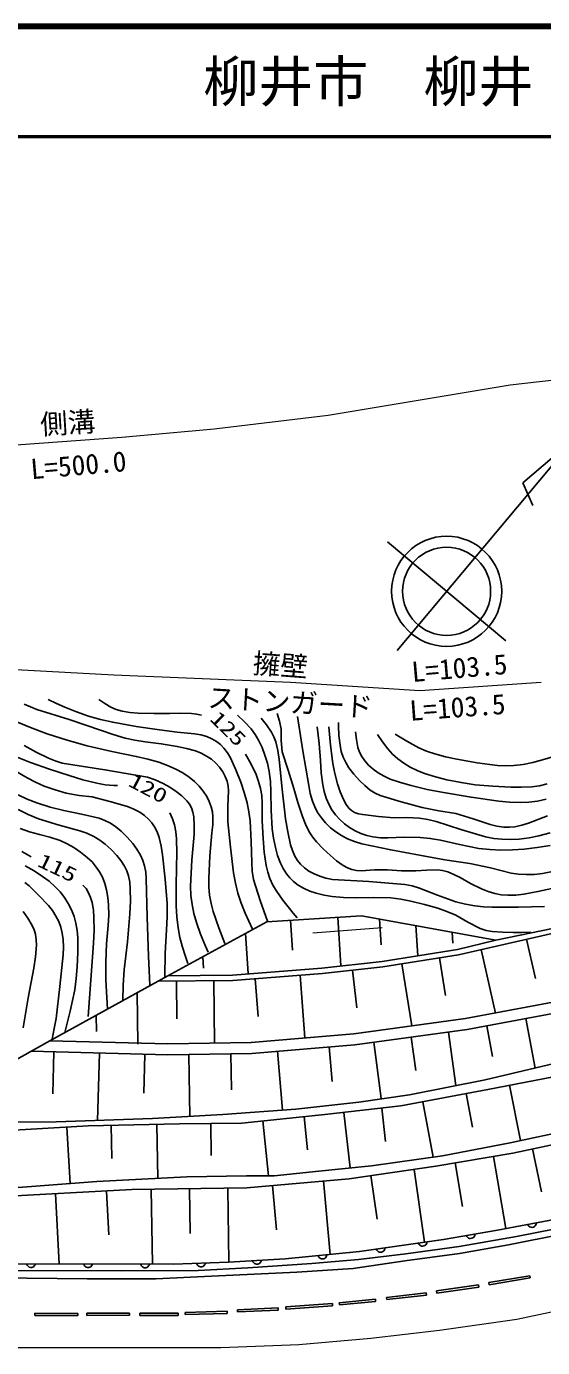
# Model space of a CAD drawing. Units: millimetres, scale not verified. Extents: x 40000 to 680000, y 20000 to 380000.
# Drawn here: x 388962 to 435856, y 260061 to 380000 of the extents above; entities that cross this region are included whole.
import ezdxf
from ezdxf.enums import TextEntityAlignment as Align

# ---------------------------------------------------------------- set-up
doc = ezdxf.new("R2010")
doc.units = ezdxf.units.MM
doc.header["$LTSCALE"] = 1000
doc.linetypes.add('CHAIN', pattern=[18.5, 12, -1.5, 3.5, -1.5])
for name, color, linetype, lineweight in [('M-BGD', 7, 'Continuous', 25), ('M-BMK', 2, 'CHAIN', 13), ('M-BMK-SRVR', 3, 'Continuous', 25), ('M-STR-HTXT', 7, 'Continuous', 13), ('M-TTL', 2, 'Continuous', 140), ('M-TTL-LINE', 7, 'Continuous', 50)]:
    doc.layers.add(name, color=color, linetype=linetype, lineweight=lineweight)
doc.layers.add('M-TTL-TXT', color=7, linetype='Continuous')
doc.styles.add('ＭＳ ゴシック', font='')
doc.styles.get('ＭＳ ゴシック').set_extended_font_data('MS Gothic')

msp = doc.modelspace()

# ---------------------------------------------------------------- linework, layer by layer
at = {"layer": 'M-BGD'}
for p, q in [((401823, 293823), (410804, 298721)), ((410804, 298721), (419395, 299266)), ((412952, 298857), (413124, 296130)), ((417247, 299129), (417528, 294703)), ((419395, 299266), (431602, 297050)), ((421044, 298966), (421192, 296628)), ((408864, 297663), (409096, 294011)), ((424342, 298367), (424516, 295634)), ((427641, 297769), (427703, 296776)), ((428216, 295724), (440583, 298527)), ((431602, 297050), (437784, 298332)), ((428118, 296214), (431602, 297050)), ((434399, 297125), (435204, 293577)), ((404985, 295547), (405051, 294503)), ((415810, 294515), (421275, 295112)), ((421275, 295112), (428118, 296214)), ((421342, 294617), (428216, 295724)), ((426497, 295447), (427050, 292016)), ((430277, 296191), (431582, 290433)), ((401823, 293823), (407682, 293872)), ((407682, 293872), (415810, 294515)), ((407704, 293373), (415857, 294017)), ((413819, 293856), (414268, 288174)), ((415857, 294017), (421342, 294617)), ((418600, 294317), (418973, 290896)), ((423061, 294893), (423968, 289260)), ((391094, 287914), (401823, 293823)), ((400901, 293315), (407704, 293373)), ((402602, 293329), (402631, 289917)), ((406003, 293358), (406051, 287704)), ((409742, 293534), (410013, 290113)), ((399035, 292287), (399075, 287611)), ((428852, 289923), (439415, 291898)), ((429012, 288935), (439642, 290923)), ((395303, 290232), (395316, 288745)), ((418703, 288545), (428852, 289923)), ((430783, 289267), (431305, 286478)), ((434327, 289929), (435167, 285436)), ((377992, 280566), (391094, 287914)), ((391094, 287914), (401804, 287627)), ((409381, 287765), (418703, 288545)), ((418813, 287551), (429012, 288935)), ((423912, 288243), (424325, 285202)), ((427312, 288705), (427971, 283849)), ((389391, 286959), (401800, 286627)), ((391459, 286904), (391357, 283096)), ((395595, 286793), (395432, 280689)), ((399731, 286682), (399637, 283171)), ((401800, 286627), (409432, 286765)), ((401804, 287627), (409381, 287765)), ((403708, 286661), (403810, 281049)), ((407524, 286731), (407583, 283457)), ((409432, 286765), (418813, 287551)), ((411777, 286962), (412226, 281607)), ((416467, 287355), (416730, 284223)), ((420512, 287782), (421205, 282682)), ((437556, 285992), (430632, 284381)), ((430632, 284381), (423768, 283008)), ((430871, 283485), (438809, 285037)), ((422992, 281993), (430871, 283485)), ((428901, 283112), (429475, 280081)), ((432855, 283873), (433838, 278849)), ((419172, 282351), (413442, 281695)), ((416068, 281217), (422992, 281993)), ((423768, 283008), (419172, 282351)), ((424962, 282366), (425913, 277340)), ((400429, 280859), (391655, 280561)), ((406816, 281217), (400429, 280859)), ((413442, 281695), (406816, 281217)), ((408547, 280441), (416068, 281217)), ((414188, 281023), (414499, 278006)), ((417799, 281411), (418364, 276365)), ((421261, 281799), (421599, 278783)), ((382881, 279486), (394580, 280202)), ((391655, 280561), (383716, 280501)), ((392630, 280083), (392944, 274947)), ((394580, 280202), (402877, 280382)), ((396654, 280247), (396719, 277219)), ((400802, 280337), (400909, 275413)), ((402877, 280382), (408547, 280441)), ((405712, 280411), (405742, 277513)), ((410427, 280635), (410941, 275658)), ((432900, 278651), (440779, 280322)), ((426752, 277457), (432900, 278651)), ((433143, 277719), (440295, 279224)), ((420306, 276561), (426752, 277457)), ((426161, 276521), (433143, 277719)), ((431397, 277419), (432522, 270865)), ((434931, 278095), (435753, 274188)), ((411472, 275666), (415531, 276084)), ((415531, 276084), (420306, 276561)), ((418290, 275391), (426161, 276521)), ((424193, 276238), (425141, 269634)), ((427907, 276820), (428583, 272880)), ((386641, 274472), (395356, 275129)), ((395356, 275129), (403533, 275547)), ((403533, 275547), (408965, 275666)), ((408965, 275666), (411472, 275666)), ((408989, 274570), (418290, 275391)), ((411314, 274775), (411669, 270760)), ((415965, 275186), (416554, 268518)), ((420258, 275674), (420827, 271709)), ((384656, 273646), (398551, 274399)), ((391604, 274022), (391947, 267678)), ((396235, 274273), (396450, 270304)), ((398551, 274399), (408989, 274570)), ((400291, 274427), (400402, 267642)), ((403770, 274484), (403837, 270407)), ((407249, 274541), (407360, 267812)), ((431768, 270721), (438032, 271912)), ((433475, 270142), (441112, 271635)), ((419234, 268780), (426866, 269883)), ((426866, 269883), (431768, 270721)), ((428271, 269237), (433475, 270142)), ((437787, 270402), (432747, 269377)), ((412484, 268119), (419234, 268780)), ((423429, 268558), (428271, 269237)), ((432747, 269377), (428305, 268608)), ((386792, 267677), (402338, 267633)), ((402338, 267633), (407323, 267810)), ((407323, 267810), (412484, 268119)), ((409085, 267291), (414877, 267699)), ((414877, 267699), (419130, 268061)), ((423350, 267925), (418651, 267242)), ((419130, 268061), (423429, 268558)), ((428305, 268608), (423350, 267925)), ((394487, 266302), (385774, 266387)), ((387918, 267065), (397591, 267020)), ((400724, 266302), (394487, 266302)), ((397591, 267020), (404560, 267065)), ((405764, 266558), (400724, 266302)), ((404560, 267065), (409085, 267291)), ((413526, 266900), (405764, 266558)), ((418651, 267242), (413526, 266900)), ((430968, 265968), (434692, 266579)), ((431000, 265771), (434724, 266382)), ((434724, 266382), (434692, 266579)), ((426210, 265212), (430031, 265746)), ((426210, 265212), (426237, 265014)), ((426237, 265014), (430058, 265548)), ((430058, 265548), (430031, 265746)), ((430968, 265968), (431000, 265771)), ((412515, 263759), (416763, 264050)), ((416776, 263850), (416763, 264050)), ((417383, 264137), (420661, 264447)), ((417383, 264137), (417402, 263938)), ((417402, 263938), (420680, 264248)), ((420680, 264248), (420661, 264447)), ((421676, 264612), (425284, 265019)), ((421676, 264612), (421698, 264413)), ((421698, 264413), (425306, 264820)), ((425306, 264820), (425284, 265019)), ((389725, 262978), (389726, 263178)), ((389725, 262978), (393644, 262968)), ((389726, 263178), (393644, 263168)), ((393644, 263168), (393644, 262968)), ((394457, 263178), (398330, 263197)), ((394458, 262978), (394457, 263178)), ((394458, 262978), (398331, 262997)), ((398330, 263197), (398331, 262997)), ((399281, 263178), (402743, 263187)), ((399281, 262978), (399281, 263178)), ((399281, 262978), (402744, 262987)), ((402744, 262987), (402743, 263187)), ((403388, 263255), (407190, 263352)), ((403388, 263255), (403393, 263055)), ((403393, 263055), (407195, 263152)), ((407195, 263152), (407190, 263352)), ((408127, 263497), (411830, 263672)), ((408127, 263497), (408136, 263298)), ((408136, 263298), (411840, 263472)), ((411830, 263672), (411840, 263472)), ((412528, 263560), (412515, 263759)), ((412528, 263560), (416776, 263850))]:
    msp.add_line(p, q, dxfattribs=at)
for points in [[(379166, 319183), (380150, 318675), (381102, 318116), (382078, 317421), (383029, 316669), (383912, 315977), (384836, 315330), (385711, 314811), (386617, 314343), (387960, 313734), (389323, 313183), (391072, 312559), (392846, 311991), (394098, 311615), (395373, 311294), (396130, 311163), (396894, 311091), (397063, 311084), (397243, 311078)], [(388757, 318481), (389924, 317987), (392860, 317069), (395786, 316091), (396850, 315706), (397927, 315380), (398822, 315195), (399741, 315066), (401206, 314876), (402672, 314626), (403507, 314453), (404325, 314222), (404839, 314021), (405335, 313761), (405766, 313467), (406169, 313118), (406508, 312744), (406807, 312322), (407028, 311913), (407196, 311474), (407294, 311039), (407332, 310595), (407271, 309202), (407271, 307803), (407497, 305479), (407785, 303153), (407953, 302220), (408178, 301303), (408479, 300396), (408842, 299497), (409165, 298773), (409504, 298044)], [(410854, 298761), (410191, 300642), (409584, 302549), (409478, 303317), (409431, 304108), (409388, 306001), (409284, 307881), (409177, 308709), (409013, 309522), (408755, 310459), (408434, 311397), (407992, 312498), (407489, 313591), (407223, 314052), (406903, 314483), (406588, 314801), (406230, 315077), (405802, 315327), (405347, 315522), (404799, 315680), (404239, 315778), (402645, 315932), (401065, 316146), (398936, 316453), (396801, 316823), (395699, 317073), (394605, 317383), (393525, 317766), (392465, 318205), (391708, 318544), (390945, 318897)], [(395553, 318906), (396082, 318524), (396646, 318192), (397131, 317993), (397648, 317847), (398365, 317722), (399107, 317655), (400539, 317611), (401952, 317626), (402954, 317657), (403962, 317628), (404425, 317565), (404877, 317470)], [(422452, 315749), (423523, 315108), (424624, 314520), (425322, 314211), (426051, 313956), (427042, 313695), (428054, 313491), (429907, 313159), (431751, 312890), (432485, 312866), (433233, 312902), (434097, 313009), (434965, 313177), (436068, 313470), (437160, 313822), (438513, 314270), (439887, 314661), (440891, 314931), (441873, 315258), (444965, 316693), (448028, 318182), (448440, 318409), (448850, 318637)], [(406995, 296745), (406437, 298179), (405931, 299649), (405734, 300384), (405594, 301139), (405531, 301881), (405527, 302640), (405634, 304718), (405802, 306794), (405886, 307515), (405909, 308243), (405865, 308697), (405758, 309153), (405579, 309634), (405343, 310095), (405030, 310571), (404666, 311016), (404229, 311447), (403744, 311841), (403164, 312229), (402545, 312570), (401770, 312916), (400980, 313202), (399978, 313494), (398944, 313733), (396713, 314181), (394496, 314689), (392669, 315211), (390853, 315792), (389491, 316285), (388147, 316836)], [(408133, 317484), (408781, 316870), (409381, 316218), (409741, 315731), (410052, 315207), (410367, 314546), (410632, 313850), (410852, 313110), (411015, 312347), (411128, 311446), (411182, 310532), (411211, 308851), (411300, 307164), (411413, 306304), (411585, 305450), (411784, 304740), (412041, 304048), (412288, 303540), (412586, 303065), (412886, 302693), (413231, 302361), (413664, 302037), (414133, 301761), (414702, 301501), (415292, 301299), (416002, 301125), (416733, 301008), (417780, 300923), (418839, 300898), (420455, 300919), (422072, 300880), (422979, 300764), (423890, 300586), (425125, 300296), (426340, 299949), (427159, 299662), (427966, 299314), (429065, 298673), (430181, 298092), (430715, 297937), (431279, 297837), (432228, 297760), (433181, 297743), (433987, 297756), (434790, 297782)], [(410289, 317188), (410778, 316582), (411217, 315940), (411439, 315511), (411611, 315045), (411801, 314253), (411931, 313451), (412192, 310745), (412512, 308057), (412702, 306876), (412952, 305703), (413123, 305175), (413352, 304669), (413585, 304292), (413874, 303941), (414226, 303613), (414630, 303322), (415105, 303057), (415605, 302846), (416178, 302677), (416768, 302565), (420056, 302368), (423326, 302111), (424005, 301967), (424680, 301762), (426317, 301124), (427988, 300539), (428841, 300317), (429703, 300154), (430484, 300067), (431278, 300040), (433655, 300039), (436032, 300098)], [(411755, 317629), (411956, 316925), (412098, 316203), (412113, 315168), (412189, 314144), (412747, 312488), (413244, 310828), (413606, 309545), (414032, 308262), (414316, 307566), (414658, 306891), (414959, 306413), (415307, 305974), (415914, 305342), (416586, 304731), (417145, 304253), (417731, 303831), (418121, 303617), (418528, 303461), (418955, 303378), (419398, 303354), (420583, 303425), (421761, 303435), (423051, 303356), (424350, 303337), (425336, 303410), (426305, 303421), (426770, 303364), (427232, 303246), (427799, 303020), (428362, 302728), (429321, 302182), (430297, 301695), (430899, 301459), (431515, 301282), (432095, 301177), (432686, 301133), (433417, 301147), (434155, 301222), (435430, 301451), (436687, 301738)], [(436596, 303238), (435835, 303094), (435108, 303016), (434371, 302998), (433680, 303039), (432999, 303140), (431138, 303599), (429260, 304000), (426973, 304344), (424683, 304749), (422060, 305245), (419438, 305803), (418778, 305998), (418127, 306255), (417588, 306535), (417075, 306871), (416594, 307257), (416145, 307695), (415757, 308157), (415420, 308652), (415154, 309148), (414946, 309666), (414747, 310365), (414605, 311082), (414088, 314228), (413593, 317367)], [(436311, 308349), (434589, 307683), (433967, 307483), (433337, 307343), (432836, 307297), (432329, 307311), (431704, 307397), (431078, 307546), (429534, 308069), (427974, 308535), (426436, 308784), (424913, 309093), (422996, 309605), (421100, 310174), (420638, 310398), (420205, 310675), (419692, 311088), (419212, 311552), (418713, 312104), (418259, 312698), (417972, 313164), (417742, 313654), (417570, 314184), (417452, 314745), (417356, 315615), (417319, 316507), (417315, 316662), (417312, 316816)], [(415377, 316414), (415561, 314893), (415686, 313354), (415752, 312246), (415879, 311143), (416007, 310531), (416196, 309924), (416428, 309392), (416715, 308885), (417044, 308425), (417427, 307994), (417846, 307610), (418314, 307264), (418814, 306969), (419350, 306724), (419885, 306544), (420434, 306424), (421119, 306350), (421808, 306336), (423271, 306386), (424737, 306376), (425657, 306283), (426579, 306129), (428311, 305720), (430056, 305371), (431050, 305270), (432050, 305229), (433108, 305239), (434175, 305309), (435358, 305452), (436535, 305655)], [(416432, 316408), (416591, 314744), (416809, 313100), (416986, 312183), (417226, 311253), (417471, 310516), (417784, 309768), (418004, 309376), (418264, 309032), (418495, 308813), (418768, 308642), (419121, 308516), (419515, 308442), (420961, 308273), (422376, 308167), (423529, 308170), (424681, 308112), (425435, 307997), (426182, 307822), (428427, 307088), (430676, 306418), (431411, 306281), (432165, 306203), (432943, 306185), (433731, 306227), (434626, 306342), (435515, 306516), (436557, 306788)], [(418860, 315969), (418942, 315252), (419084, 314546), (419228, 314126), (419429, 313727), (419708, 313321), (420038, 312946), (420451, 312574), (420910, 312243), (421455, 311931), (422019, 311678), (422949, 311354), (423906, 311084), (425380, 310733), (426867, 310441), (429359, 310023), (431871, 309662), (432838, 309577), (433816, 309552), (434614, 309586), (435408, 309681), (436174, 309835)], [(436260, 311226), (435571, 311070), (434871, 310973), (433923, 310926), (432960, 310939), (431350, 311018), (429742, 311158), (428454, 311356), (427162, 311617), (426139, 311869), (425134, 312177), (424465, 312438), (423811, 312759), (423248, 313105), (422717, 313502), (422232, 313939), (421784, 314424), (421304, 315050), (420850, 315711)], [(388771, 314729), (389852, 314117), (390963, 313558), (391573, 313315), (392202, 313130), (396087, 312518), (399958, 311847), (400670, 311592), (401371, 311276), (401981, 310938), (402567, 310543), (403072, 310141), (403538, 309690), (403772, 309393), (403958, 309059), (404091, 308666), (404168, 308250), (404211, 307440), (404192, 306626), (404002, 304297), (403870, 301942), (403914, 301115), (404019, 300280), (404182, 299466), (404406, 298657), (404792, 297577), (405235, 296515), (405355, 296240), (405476, 295965)], [(408880, 313926), (409374, 313029), (409823, 312085), (410061, 311456), (410239, 310813), (410344, 310177), (410390, 309520), (410394, 307892), (410459, 306276), (410571, 305043), (410744, 303814), (410883, 303222), (411080, 302649), (411362, 302042), (411700, 301459), (412251, 300664), (412848, 299910), (413193, 299498), (413549, 299082)], [(401532, 293738), (401579, 295861), (401687, 297985), (401752, 299171), (401757, 300365), (401578, 302575), (401338, 304786), (401206, 305574), (401011, 306369), (400834, 306874), (400602, 307350), (400358, 307714), (400066, 308041), (399679, 308377), (399253, 308667), (398711, 308951), (398137, 309184), (396542, 309646), (394931, 310050), (393746, 310194), (392561, 310400), (391564, 310687), (390574, 311035), (389793, 311389), (389038, 311797), (387937, 312426)], [(388203, 310226), (389038, 309839), (389899, 309508), (391113, 309127), (392347, 308804), (393967, 308487), (395576, 308110), (396096, 307914), (396589, 307664), (397093, 307328), (397568, 306939), (398116, 306404), (398630, 305816), (399004, 305304), (399323, 304766), (399543, 304285), (399705, 303787), (399807, 303231), (399852, 302654), (399928, 299128), (400065, 295606), (400123, 294287), (400182, 292958)], [(397726, 291599), (397752, 292974), (397839, 294347), (398134, 296895), (398370, 299452), (398417, 300579), (398403, 301715), (398344, 302305), (398225, 302881), (398073, 303331), (397860, 303768), (397542, 304266), (397163, 304743), (396662, 305276), (396123, 305761), (395619, 306137), (395086, 306462), (394464, 306752), (393817, 306987), (391924, 307497), (390057, 308062), (389125, 308448), (388206, 308895)], [(401979, 308616), (402224, 308071), (402411, 307507), (402540, 306884), (402611, 306236), (402641, 304951), (402610, 303660), (402554, 301912), (402558, 300173), (402621, 299168), (402746, 298154), (402911, 297278), (403136, 296408), (403374, 295670), (403637, 294929)], [(388388, 307191), (389255, 306887), (390150, 306638), (391088, 306394), (392018, 306090), (392651, 305802), (393261, 305457), (393890, 305035), (394489, 304560), (394924, 304144), (395312, 303689), (395612, 303242), (395860, 302762), (396080, 302201), (396247, 301609), (396371, 300933), (396434, 300251), (396444, 299311), (396394, 298375), (396252, 296712), (396171, 295046), (396190, 293438), (396269, 291828), (396301, 291318), (396334, 290798)], [(388549, 305109), (389409, 304619)], [(392453, 288664), (392932, 290597), (393352, 292547), (393490, 293571), (393569, 294613), (393633, 295928), (393636, 297253), (393581, 297920), (393465, 298590), (393290, 299198), (393058, 299788), (392765, 300365), (392420, 300911), (392026, 301420), (391581, 301896), (391029, 302391), (390438, 302840), (389654, 303347), (388834, 303805)], [(388805, 302280), (389205, 301974), (390105, 301100), (390959, 300187), (391325, 299728), (391645, 299232), (391893, 298740), (392086, 298225), (392222, 297671), (392301, 297096), (392326, 296405), (392291, 295716), (392005, 292834), (391658, 289949), (391484, 289015), (391293, 288074)], [(394099, 302053), (394378, 301725), (394612, 301356), (394795, 300922), (394926, 300454), (395044, 299770), (395101, 299083), (395105, 297934), (395048, 296776), (394806, 293447), (394560, 290111)], [(388659, 299645), (389099, 299038), (389492, 298392), (389674, 297996), (389797, 297581), (389862, 297087), (389866, 296584), (389774, 295540), (389623, 294508), (389115, 291798), (388667, 289074)], [(435293, 271392), (435278, 271295), (435246, 271210), (435188, 271109), (435110, 271045), (435023, 271000), (434901, 270977), (434804, 270987), (434708, 271018), (434615, 271090), (434553, 271157), (434507, 271242)], [(429711, 270370), (429695, 270274), (429661, 270189), (429601, 270089), (429522, 270027), (429434, 269983), (429312, 269963), (429214, 269974), (429120, 270007), (429028, 270080), (428967, 270149), (428922, 270235)], [(421538, 269113), (421519, 269018), (421483, 268934), (421420, 268836), (421340, 268775), (421251, 268734), (421128, 268717), (421031, 268731), (420937, 268766), (420847, 268842), (420789, 268912), (420746, 268999)], [(425353, 269665), (425335, 269569), (425299, 269485), (425236, 269387), (425156, 269327), (425067, 269286), (424944, 269268), (424847, 269282), (424753, 269317), (424663, 269393), (424605, 269463), (424562, 269550)], [(389783, 267669), (389751, 267577), (389703, 267499), (389626, 267411), (389538, 267364), (389444, 267336), (389320, 267336), (389226, 267364), (389138, 267413), (389061, 267501), (389013, 267579), (388983, 267671)], [(394965, 267654), (394933, 267562), (394884, 267484), (394808, 267397), (394720, 267349), (394626, 267321), (394502, 267322), (394408, 267350), (394320, 267398), (394242, 267486), (394195, 267564), (394165, 267656)], [(400147, 267640), (400114, 267548), (400066, 267470), (399990, 267382), (399902, 267334), (399808, 267306), (399684, 267307), (399590, 267335), (399502, 267383), (399424, 267472), (399376, 267550), (399347, 267642)], [(405230, 267736), (405201, 267643), (405156, 267563), (405083, 267472), (404997, 267421), (404904, 267390), (404780, 267386), (404685, 267410), (404595, 267455), (404514, 267540), (404464, 267616), (404430, 267707)], [(410303, 267988), (410276, 267894), (410233, 267814), (410162, 267721), (410077, 267668), (409985, 267634), (409861, 267627), (409766, 267649), (409675, 267692), (409592, 267775), (409540, 267850), (409504, 267940)], [(416257, 268488), (416234, 268394), (416194, 268311), (416127, 268216), (416044, 268160), (415953, 268123), (415830, 268111), (415733, 268130), (415641, 268169), (415555, 268249), (415500, 268322), (415461, 268410)]]:
    msp.add_lwpolyline(points, dxfattribs=at)
at = {"layer": 'M-BMK'}
for p, q in [((433525, 262645), (441209, 264295)), ((420250, 260923), (426493, 261640)), ((426493, 261640), (433525, 262645)), ((406616, 260061), (413720, 260348)), ((413720, 260348), (420250, 260923)), ((385663, 260061), (393269, 260061)), ((393269, 260061), (399871, 260061)), ((399871, 260061), (406616, 260061))]:
    msp.add_line(p, q, dxfattribs=at)
at = {"layer": 'M-BMK-SRVR'}
for p, q in [((438694, 342521), (422644, 323353)), ((438694, 342521), (434075, 338563)), ((434075, 338563), (434967, 336512)), ((432505, 324226), (421771, 333214))]:
    msp.add_line(p, q, dxfattribs=at)
for radius in [5000, 4000]:
    msp.add_circle((427138, 328720), radius, dxfattribs=at)
at = {"layer": 'M-STR-HTXT'}
for p, q in [((432903, 347460), (447115, 349084)), ((416373, 344722), (432903, 347460)), ((406015, 343475), (416373, 344722)), ((397639, 342709), (406015, 343475)), ((386105, 341865), (397639, 342709)), ((380285, 322050), (396914, 321136)), ((396914, 321136), (412958, 320474)), ((412958, 320474), (424702, 319702)), ((424702, 319702), (435730, 320474)), ((414971, 297711), (421296, 298203))]:
    msp.add_line(p, q, dxfattribs=at)
at = {"layer": 'M-TTL'}
msp.add_line((680000, 380000), (40000, 380000), dxfattribs=at)
at = {"layer": 'M-TTL-LINE'}
msp.add_line((40000, 370000), (680000, 370000), dxfattribs=at)

# ---------------------------------------------------------------- texts
at = {"layer": 'M-BGD', "style": 'ＭＳ ゴシック', "width": 1.35}
for s, rotation, p in [('125', 315.3, (405266, 316780)), ('120', 332.2, (397930, 310748)), ('115', 334.5, (389695, 303451))]:
    msp.add_text(s, height=1320, rotation=rotation, dxfattribs=at).set_placement(p, align=Align.BOTTOM_LEFT)
at = {"layer": 'M-STR-HTXT', "style": 'ＭＳ ゴシック'}
for s, rotation, p in [('側溝', 3.6, (390308, 342393)), ('L=500.0', 4.9, (389466, 338344)), ('擁壁', 355.6, (409438, 320758)), ('L=103.5', 4.9, (424079, 319932)), ('ストンガード', 356.6, (405360, 317633)), ('L=103.5', 4.2, (423880, 316412))]:
    msp.add_text(s, height=1833, rotation=rotation, dxfattribs=at).set_placement(p, align=Align.BOTTOM_LEFT)
at = {"layer": 'M-TTL-TXT', "style": 'ＭＳ ゴシック'}
msp.add_text('柳井市\u3000柳井', height=3666, dxfattribs=at).set_placement((405024, 375000), align=Align.MIDDLE_LEFT)

doc.saveas('drawing.dxf')
